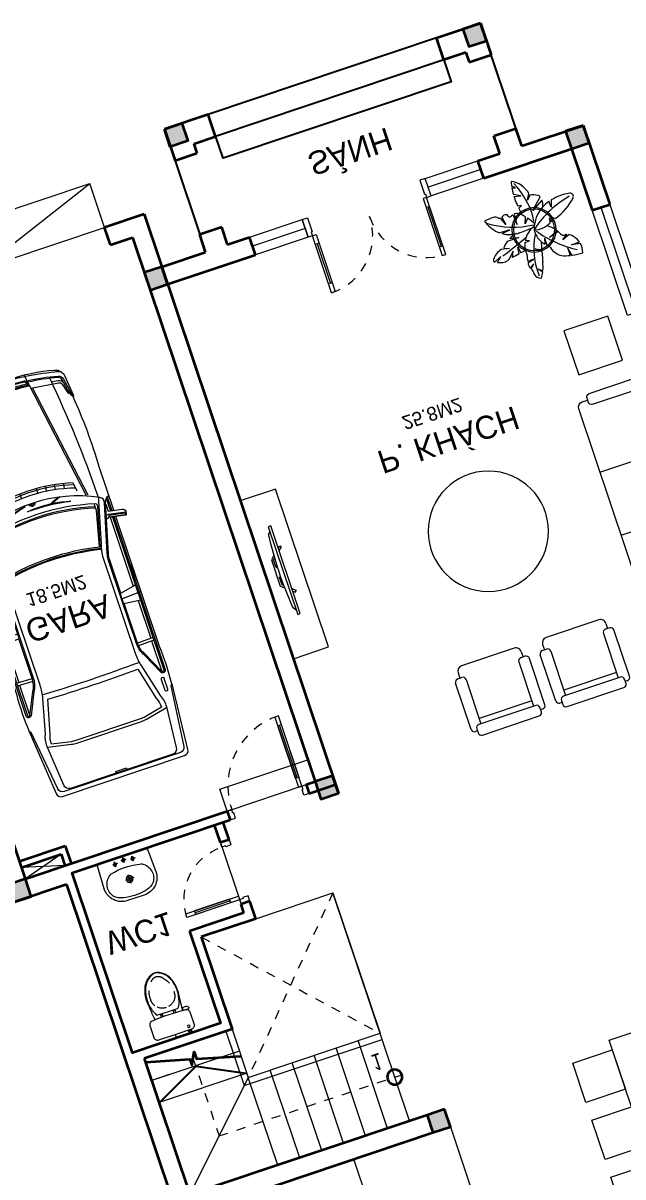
# Model space of a CAD drawing. Header units: metres. Extents: x 568336 to 569219, y 2065964 to 2066430.
# Drawn here: x 568651.48 to 568657.95, y 2066174.17 to 2066186.63 of the extents above; entities that cross this region are included whole.
import ezdxf

# ---------------------------------------------------------------- set-up
doc = ezdxf.new("R2010")
doc.units = ezdxf.units.M
for name, pattern in [('DASHED', [0.75, 0.5, -0.25]), ('HIDDEN', [0.375, 0.25, -0.125]), ('HIDDEN2', [0.1875, 0.125, -0.0625]), ('xref-thap C (mb tang 32-2)$0$HIDDEN', [0.375, 0.25, -0.125]), ('Xref-VCMT-BT3 - tuong bao$0$HIDDEN', [0.375, 0.25, -0.125])]:
    doc.linetypes.add(name, pattern=pattern)
doc.layers.get('0').update_dxf_attribs({"linetype": 'CONTINUOUS'})
for name, color, linetype, lineweight in [('-CONCRETE', 1, 'CONTINUOUS', 35), ('-DOOR', 137, 'CONTINUOUS', 9), ('-FURNITURE', 46, 'CONTINUOUS', 9), ('-HIDE', 3, 'HIDDEN', 13), ('-KH', 143, 'CONTINUOUS', 13), ('-LINE1', 7, 'CONTINUOUS', 18), ('-TEXT', 7, 'CONTINUOUS', 15), ('-WALL', 4, 'CONTINUOUS', 35), ('A-Cay', 75, 'CONTINUOUS', 5), ('Bighome_khuat', 251, 'DASHED', 5), ('TEXT25', 2, 'CONTINUOUS', 13)]:
    doc.layers.add(name, color=color, linetype=linetype, lineweight=lineweight)
doc.layers.add('SOLO', color=7, linetype='CONTINUOUS')
doc.styles.add('1', font='arial.ttf')
doc.styles.add('T1', font='', dxfattribs={"height": 200})
doc.styles.get('T1').set_extended_font_data('VNgeometric Light')

# ---------------------------------------------------------------- blocks, each defined once
blk = doc.blocks.new('A$C6CE07C06')
for p, q in [((1925, 1839), (1915, 1601)), ((2811, 1945), (2844, 1766)), ((2816, 1953), (2822, 1954)), ((2828, 1949), (2860, 1769)), ((2900, 1839), (3433, 1839)), ((1355, 1774), (989, 1774)), ((1356, 1801), (1350, 1615)), ((1387, 1801), (1382, 1615)), ((1842, 1774), (1387, 1774)), ((1857, 1615), (1840, 1801)), ((1980, 1615), (2018, 1801)), ((2839, 1774), (2013, 1774)), ((2856, 1761), (2853, 1760)), ((3068, 1815), (2905, 1815)), ((3055, 1801), (2907, 1801)), ((2996, 1774), (2912, 1774)), ((3245, 1511), (3341, 1500)), ((3370, 1393), (3312, 1380)), ((3391, 1290), (3332, 1281)), ((3406, 1186), (3347, 1180)), ((3414, 1081), (3355, 1079)), ((3414, 884), (3355, 886)), ((3391, 675), (3332, 685)), ((3406, 779), (3347, 785)), ((3370, 572), (3312, 585)), ((3341, 465), (3245, 454)), ((1356, 164), (1350, 350)), ((1387, 164), (1382, 351)), ((1857, 351), (1840, 164)), ((1925, 127), (1915, 364)), ((1980, 351), (2018, 164)), ((1355, 191), (989, 191)), ((1842, 191), (1387, 191)), ((2839, 191), (2013, 191)), ((2811, 20), (2844, 199)), ((2828, 16), (2860, 196)), ((3068, 150), (2905, 150)), ((3055, 164), (2907, 164)), ((2996, 191), (2912, 191)), ((2816, 12), (2822, 11)), ((2901, 127), (3422, 127))]:
    blk.add_line(p, q)
for points in [[(48, 285), (48, 1680, -0.373826), (99, 1739), (803, 1820), (820, 1839), (54, 1773, 0.383818), (0, 1713), (0, 252, 0.383818), (54, 192), (820, 126), (803, 145), (99, 226, -0.373826)], [(2557, 404), (3001, 284, 0.388671), (3036, 301, 0.143383), (3036, 1665, 0.390953), (3001, 1682), (2557, 1559, -0.106047)], [(4564, 983, 0.027521), (4546, 1368, -0.543027), (4554, 1373), (4603, 1360, -0.308444), (4617, 1345, -0.028524), (4637, 983, -0.028524), (4617, 620, -0.308444), (4603, 605), (4554, 592, -0.543027), (4546, 597, 0.027521)], [(4501, 981, 0.027754), (4500, 1005, 0.037978), (4497, 1021, 0.078467), (4490, 1036, 0.253942), (4486, 1038, 0.253942), (4481, 1036, 0.078467), (4475, 1021, 0.037978), (4472, 1005, 0.027754), (4470, 981, 0.027754), (4472, 958, 0.037978), (4475, 941, 0.078467), (4481, 927, 0.253942), (4486, 924, 0.253942), (4490, 927, 0.078467), (4497, 941, 0.037978), (4500, 958, 0.027754)], [(906, 228), (776, 228, 0.414214), (764, 215), (764, 203, 0.414214), (776, 190), (906, 190, 0.414214), (919, 203), (919, 215, 0.414214)]]:
    blk.add_lwpolyline(points, format="xyb", close=True)
for points in [[(817, 1835, -0.039974), (1255, 1839), (2827, 1839)], [(2834, 1801), (999, 1801, 0.768317), (992, 1772), (1240, 1655, 0.14228), (1371, 1613), (1857, 1615), (1865, 1608), (1971, 1608), (1980, 1615), (2389, 1615, 0.077278), (2451, 1624), (3023, 1782, 0.231129), (3080, 1839)], [(2912, 1774), (2884, 1931, 0.322829), (2849, 1965), (2812, 1959, 0.422531), (2806, 1952), (2842, 1758), (2825, 1723)], [(4553, 340, -0.027873), (3110, 247, -0.059366), (3058, 256), (2582, 386, 0.079464), (2446, 413), (1281, 413, 0.06068), (1127, 394), (736, 296, -0.120949), (592, 270), (116, 311, -0.39497), (59, 371), (59, 1600, -0.404135), (117, 1660), (602, 1699, -0.112937), (736, 1673), (1127, 1571, 0.06068), (1281, 1553), (2446, 1553, 0.070217), (2582, 1578), (3058, 1711, -0.044809), (3109, 1718, -0.02806), (4553, 1625)], [(2832, 150), (1846, 150), (999, 150, -0.758852), (984, 205), (1232, 321, -0.14996), (1372, 364), (1915, 364), (2389, 364, -0.077307), (2455, 354), (3016, 199, 0.360394), (3088, 230, 0.242572), (3089, 1735, 0.360655), (3017, 1766), (2455, 1611, -0.077307), (2389, 1601), (1915, 1601), (1372, 1601, -0.137614), (1232, 1645), (984, 1761, -0.758852), (999, 1815), (1846, 1815), (2832, 1815)], [(4578, 1777, -0.06824), (4603, 1702, -0.051611), (4688, 983), (4688, 1178, 0.069896), (4626, 1707, 0.32103), (4523, 1797), (4292, 1820, 0.311578), (4273, 1810, 0.311578)], [(4609, 1370, 0.043765), (4549, 1724, 0.303464), (4496, 1773), (4373, 1795, 0.018633), (4273, 1810, 0.083909), (4370, 1778), (4493, 1756, -0.304556), (4533, 1720, -0.038587), (4593, 1374)], [(4517, 1385), (4476, 1703, 0.304567), (4446, 1739), (4333, 1770, -0.23887), (4324, 1778), (4320, 1790)], [(4512, 1628), (4500, 1706, 0.304567), (4453, 1762), (4438, 1766)], [(585, 1698), (531, 1430, 0.050349), (524, 1369), (524, 593, 0.051729), (531, 530), (585, 271)], [(713, 346, -0.11132), (605, 325), (561, 536, -0.051729), (555, 593), (555, 1369, -0.050349), (560, 1424), (605, 1644, -0.111864), (714, 1623), (1102, 1522, 0.016174), (1102, 443), (713, 347)], [(1170, 1557, 0.017383), (1170, 408, -9.34877)], [(2526, 1563, -0.107872), (2527, 402, 0.970081)], [(2537, 1565, -0.107895), (2538, 400, -0.109161)], [(3212, 1273, -0.045041), (3259, 1070, 0.050749), (3081, 1543, -0.062222), (3208, 1285), (3219, 1281), (3256, 1209)], [(3104, 1495, -0.052375), (3205, 1275), (3214, 1272), (3259, 1184)], [(4578, 988, 0.025968), (4561, 1353, -0.502127), (4565, 1357), (4613, 1347)], [(4689, 1226), (4695, 1226, -0.001921), (4700, 983)], [(3197, 762, -0.045041), (3153, 558, 0.050749), (3195, 1062, -0.062222), (3198, 775), (3207, 766), (3242, 679)], [(3239, 660), (3198, 760), (3191, 767, 0.052375), (3195, 1009)], [(4578, 188, 0.06824), (4603, 263, 0.051611), (4688, 983), (4688, 788, -0.069896), (4626, 258, -0.32103), (4523, 168), (4292, 145, -0.311578), (4273, 155, -0.311578)], [(4613, 618), (4565, 608, -0.502127), (4561, 612, 0.02601), (4578, 977, 0.026384)], [(4689, 739), (4695, 739, 0.001921), (4700, 983)], [(4611, 595, -0.046101), (4549, 241, -0.303464), (4496, 192), (4373, 171, -0.018633), (4273, 155, -0.083909), (4370, 187), (4493, 209, 0.304556), (4533, 245, 0.038587), (4593, 591)], [(4517, 580), (4476, 262, -0.304567), (4446, 227), (4333, 195, 0.23887), (4324, 187), (4320, 175)], [(2834, 164), (999, 164, -0.768317), (992, 193), (1240, 310, -0.149181), (1371, 351), (1857, 351), (1865, 357), (1971, 357), (1980, 351), (2389, 351, -0.077278), (2451, 341), (3023, 184, -0.228236), (3080, 127)], [(4512, 337), (4500, 259, -0.304567), (4453, 203), (4438, 199)], [(2912, 191), (2884, 34, -0.322829), (2849, 0), (2812, 6, -0.422531), (2806, 14), (2842, 207), (2825, 242)], [(817, 130, 0.041495), (1267, 127), (2827, 127)]]:
    blk.add_lwpolyline(points, format="xyb")
for points in [[(2072, 1839), (2072, 1815), (2251, 1815), (2251, 1839)], [(2092, 1839), (2092, 1830), (2233, 1830), (2233, 1839)], [(2835, 1963), (2874, 1764), (2872, 1737)], [(2558, 1553), (2959, 1653), (3041, 1653)], [(3153, 1597), (4682, 1360)], [(3157, 1617), (4514, 1407)], [(49, 1051), (76, 1051), (76, 920), (49, 920)], [(3153, 368), (4682, 605)], [(3157, 348), (4514, 558)], [(2558, 412), (2959, 313), (3041, 313)], [(2072, 127), (2072, 150), (2251, 150), (2251, 127)], [(2092, 127), (2092, 135), (2233, 135), (2233, 127)], [(2835, 2), (2874, 201), (2872, 228)]]:
    blk.add_lwpolyline(points)
blk.add_lwpolyline([(4637, 988), (4570, 988), (4570, 977), (4637, 977)], close=True)
blk.add_circle((4502, 982), 17.5)
for centre, radius, start, end in [((2818, 1947), 6.67, 102.2823, 190.4042), ((2821, 1948), 6.67, 10.3268, 82.609), ((3648, -4086), 5929, 83.9529, 92.0822), ((2851, 1767), 6.67, 190.4042, 285.2365), ((2854, 1768), 6.67, 285.2365, 10.3268), ((714, 984), 2372, 343.5716, 16.3779), ((714, 983), 2387, 343.6793, 16.2892), ((1629, 983), 1731, 359.9757, 17.6213), ((1607, 983), 1789, 359.9764, 16.8703), ((1629, 983), 1789, 359.9764, 16.7982), ((1059, 1015), 3532, 359.565, 5.5133), ((1059, 1015), 3560, 359.5684, 5.381), ((4612, 1343), 4.58, 6.5805, 75.1489), ((3280, 983), 40.8, 103.7631, 256.1858), ((3280, 983), 25.6, 111.5508, 248.398), ((1629, 982), 1731, 342.3787, 0.0243), ((1607, 982), 1789, 343.1297, 0.0236), ((1629, 982), 1789, 343.2018, 0.0236), ((1059, 950), 3532, 354.4867, 0.4446), ((1059, 950), 3560, 354.619, 0.4411), ((4612, 622), 4.58, 284.8511, 353.4195), ((2851, 198), 6.67, 74.7635, 169.5958), ((2854, 197), 6.67, 349.6732, 74.7635), ((3653, 6050), 5928, 267.7698, 276.0029), ((2818, 19), 6.67, 169.5958, 257.7177), ((2821, 17), 6.67, 277.391, 349.6732)]:
    blk.add_arc(centre, radius, start, end)
blk = doc.blocks.new('*U221')
for p, q in [((-1310, 550), (-1350, 550)), ((-1330, 100), (-1330, 550)), ((-90, 550), (-50, 550)), ((-70, 100), (-70, 550)), ((-1310, 100), (-1350, 100)), ((-90, 100), (-50, 100))]:
    blk.add_line(p, q)
for points in [[(-1350, 0), (-1310, 0), (-1310, 650), (-1350, 650)], [(-50, 0), (-90, 0), (-90, 650), (-50, 650)], [(-1400, -200), (-1340, -200), (-1340, -40), (-1350, -40), (-1350, 0), (-1400, 0)], [(0, -200), (-60, -200), (-60, -40), (-50, -40), (-50, 0), (0, 0)]]:
    blk.add_lwpolyline(points, close=True)
at = {"linetype": 'HIDDEN', "ltscale": 0.1}
for centre, start, end in [((-1350, 0), 0, 90), ((-50, 0), 90, 180)]:
    blk.add_arc(centre, 650, start, end, dxfattribs=at)
blk = doc.blocks.new('A$Cf08be9d0')
at = {"layer": '-FURNITURE'}
for p, q in [((2280, 780), (120, 780)), ((840, 780), (840, 180)), ((1560, 780), (1560, 180)), ((0, 96), (0, 624)), ((36, 660), (84, 660)), ((60, 720), (60, 660)), ((120, 624), (120, 120)), ((2280, 624), (2280, 120)), ((2364, 660), (2316, 660)), ((2340, 720), (2340, 660)), ((2400, 96), (2400, 624)), ((2280, 180), (120, 180)), ((60, 60), (36, 60)), ((60, 84), (60, 36)), ((2304, 120), (96, 120)), ((96, 0), (2304, 0)), ((2340, 36), (2340, 84)), ((2340, 60), (2364, 60))]:
    blk.add_line(p, q, dxfattribs=at)
for centre, radius, start, end in [((120, 720), 60, 90, 180), ((2280, 720), 60, 0, 90), ((36, 624), 36, 90, 180), ((84, 624), 36, 0, 90), ((2316, 624), 36, 90, 180), ((2364, 624), 36, 0, 90), ((36, 96), 36, 180, 270), ((96, 84), 36, 90, 180), ((96, 36), 36, 180, 270), ((2304, 84), 36, 0, 90), ((2304, 36), 36, 270, 0), ((2364, 96), 36, 270, 0)]:
    blk.add_arc(centre, radius, start, end, dxfattribs=at)
blk = doc.blocks.new('A$Ce56c61a3')
at = {"layer": '-FURNITURE'}
for p, q in [((84, 780), (36, 780)), ((60, 780), (60, 804)), ((96, 840), (624, 840)), ((660, 804), (660, 756)), ((720, 780), (660, 780)), ((0, 744), (0, 96)), ((120, 96), (120, 744)), ((624, 720), (120, 720)), ((180, 120), (180, 720)), ((780, 120), (780, 720)), ((36, 60), (84, 60)), ((60, 60), (60, 36)), ((96, 0), (624, 0)), ((624, 120), (120, 120)), ((660, 36), (660, 84)), ((720, 60), (660, 60))]:
    blk.add_line(p, q, dxfattribs=at)
for centre, radius, start, end in [((36, 744), 36, 90, 180), ((96, 804), 36, 90, 180), ((84, 744), 36, 0, 90), ((624, 804), 36, 0, 90), ((624, 756), 36, 270, 0), ((720, 720), 60, 0, 90), ((36, 96), 36, 180, 270), ((96, 36), 36, 180, 270), ((84, 96), 36, 270, 0), ((624, 84), 36, 0, 90), ((624, 36), 36, 270, 0), ((720, 120), 60, 270, 0)]:
    blk.add_arc(centre, radius, start, end, dxfattribs=at)
blk = doc.blocks.new('*U95')
at = {"color": 251}
blk.add_line((-70, 100), (-70, 500), dxfattribs=at)
for points in [[(-50, 0), (-50, 600), (-90, 600), (-90, 0)], [(-50, 100), (-90, 100), (-90, 500), (-50, 500)], [(-700, -100), (-640, -100), (-640, -40), (-650, -40), (-650, 0), (-700, 0)], [(0, -100), (-60, -100), (-60, -40), (-50, -40), (-50, 0), (0, 0)]]:
    blk.add_lwpolyline(points, close=True)
at = {"layer": 'Bighome_khuat', "linetype": 'Xref-VCMT-BT3 - tuong bao$0$HIDDEN'}
blk.add_arc((-50, 0), 600, 90, 180, dxfattribs=at)
blk = doc.blocks.new('*U96')
at = {"color": 251}
blk.add_line((-70, 100), (-70, 700), dxfattribs=at)
for points in [[(-50, 0), (-50, 800), (-90, 800), (-90, 0)], [(-50, 100), (-90, 100), (-90, 700), (-50, 700)], [(-900, -100), (-840, -100), (-840, -40), (-850, -40), (-850, 0), (-900, 0)], [(0, -100), (-60, -100), (-60, -40), (-50, -40), (-50, 0), (0, 0)]]:
    blk.add_lwpolyline(points, close=True)
at = {"layer": 'Bighome_khuat', "linetype": 'Xref-VCMT-BT3 - tuong bao$0$HIDDEN'}
blk.add_arc((-50, 0), 800, 90, 180, dxfattribs=at)
blk = doc.blocks.new('A$C5C575821')
at = {"layer": '-CONCRETE'}
h = blk.add_hatch(color=256, dxfattribs=at)
h.dxf.hatch_style = 1
h.paths.add_polyline_path([(0, 200), (0, 0), (200, 0), (200, 200)])
blk.add_lwpolyline([(0, 0), (200, 0), (200, 200), (0, 200)], close=True, dxfattribs=at)
blk = doc.blocks.new('XR.MB.LM123$0$tvi 1')
blk.add_lwpolyline([(29, 0), (29, -1000), (0, -1000), (0, 0)], close=True)
for points in [[(29, -50), (52, -81)], [(-24, -236), (-39, -252)], [(0, -256), (-24, -236)], [(0, -285), (-39, -252)], [(70, -315), (111, -350), (111, -650), (70, -685)], [(89, -446), (89, -360), (71, -345)], [(89, -446), (73, -446)], [(89, -554), (89, -640), (71, -655)], [(89, -554), (73, -554)], [(0, -715), (-39, -748)], [(0, -744), (-24, -764)], [(-24, -764), (-39, -748)], [(29, -950), (52, -919)]]:
    blk.add_lwpolyline(points)
blk.add_arc((-4025, -500), 4099, 354.1311, 5.8689)
blk = doc.blocks.new('LUOI M1')
at = {"layer": '-WALL'}
for p in [(4600, 9400), (4600, 5600), (8100, 5600), (-200, -200), (4600, -200)]:
    blk.add_blockref('A$C5C575821', p, dxfattribs=at)
blk = doc.blocks.new('A$C8aa8c7e6')
at = {"layer": '-FURNITURE'}
for points in [[(542, 1350), (92, 1350), (92, 1800), (542, 1800), (542, 1350)], [(1192, 1350), (742, 1350), (742, 1800), (1192, 1800), (1192, 1350)], [(1842, 1350), (1392, 1350), (1392, 1800), (1842, 1800), (1842, 1350)], [(2492, 1350), (2042, 1350), (2042, 1800), (2492, 1800), (2492, 1350)], [(2600, 1350), (0, 1350), (0, 450), (2600, 450), (2600, 1350)], [(542, 450), (92, 450), (92, 0), (542, 0), (542, 450)], [(1192, 450), (742, 450), (742, 0), (1192, 0), (1192, 450)], [(1842, 450), (1392, 450), (1392, 0), (1842, 0), (1842, 450)], [(2492, 450), (2042, 450), (2042, 0), (2492, 0), (2492, 450)]]:
    blk.add_lwpolyline(points, dxfattribs=at)
blk = doc.blocks.new('mb-cay16')
for p, q in [((131, 565), (69, 607)), ((79, 629), (131, 565)), ((-612, 395), (-475, 368)), ((-475, 368), (-605, 366)), ((-433, 528), (-402, 389)), ((-402, 389), (-403, 519)), ((247, 422), (149, 395)), ((149, 395), (242, 402)), ((231, 524), (166, 464)), ((166, 464), (244, 504)), ((-490, 209), (-374, 255)), ((-374, 255), (-461, 192)), ((-113, 139), (-112, 254)), ((-113, 139), (-91, 231)), ((76, 249), (-23, 300)), ((-12, 331), (76, 249)), ((323, 141), (303, 240)), ((334, 245), (323, 141)), ((409, 179), (522, 284)), ((448, 268), (409, 179)), ((693, 264), (615, 197)), ((615, 197), (723, 244)), ((-346, 111), (-191, 154)), ((-191, 154), (-338, 93)), ((195, 106), (117, 106)), ((117, 106), (180, 78)), ((260, 6), (450, 8)), ((395, -26), (260, 6)), ((532, 87), (448, 120)), ((448, 120), (574, 92)), ((-312, -137), (-374, -96)), ((-312, -77), (-291, -67)), ((-312, -142), (-312, -77)), ((-291, -67), (-286, -129)), ((-286, -129), (-267, -55)), ((36, -233), (100, -165)), ((100, -165), (61, -263)), ((485, -134), (354, -151)), ((354, -151), (513, -157)), ((-400, -385), (-364, -279)), ((-364, -279), (-356, -378)), ((-262, -431), (-77, -321)), ((-77, -321), (-253, -484)), ((218, -196), (205, -361)), ((237, -357), (218, -196)), ((410, -375), (385, -251)), ((385, -251), (430, -368)), ((-111, -563), (-53, -498)), ((-53, -498), (-105, -588)), ((115, -424), (62, -449)), ((62, -449), (119, -456)), ((128, -621), (24, -595)), ((24, -595), (128, -650)), ((120, -758), (65, -741)), ((65, -741), (116, -789))]:
    blk.add_line(p, q)
for centre, radius, start, end in [((-329, 448), 288, 161.2206, 190.4639), ((-592, -284), 825, 78.825, 90.6697), ((-979, 594), 1130, 330.6725, 3.641), ((672, 341), 659, 156.2013, 167.6168), ((672, 341), 659, 146.019, 154.0763), ((103, 601), 111, 7.5431, 78.0474), ((371, 601), 160, 174.7063, 208.789), ((-329, 448), 288, 196.4071, 234.1871), ((-1567, -1154), 1923, 36.7035, 57.4695), ((-592, -284), 825, 67.6949, 76.7945), ((-446, 225), 304, 15.845, 56.6107), ((-1650, 851), 1718, 342.73, 347.6168), ((932, 225), 712, 165.6239, 173.8497), ((129, 455), 123, 344.0084, 22.936), ((932, 225), 712, 164.0084, 164.1101), ((-428, 307), 116, 233.2325, 237.5887), ((-428, 307), 116, 255.929, 267.091), ((-423, 137), 55.6, 24.2055, 101.4054), ((-65, 333), 91.7, 195.845, 230.5606), ((-339, 0), 339, 47.9514, 50.5606), ((-339, 0), 339, 354.6008, 42.9255), ((1597, -159), 1682, 164.075, 168.4284), ((1597, -159), 1682, 162.73, 163.0792), ((2154, -4834), 5268, 107.3413, 112.3058), ((-120, 252), 347, 335.1428, 8.1671), ((-317, 3808), 3622, 278.6352, 279.8665), ((-317, 3808), 3622, 280.3581, 282.1977), ((-317, 3808), 3622, 283.398, 283.5483), ((583, 70), 223, 60.4468, 103.5483), ((501, 377), 294, 284.4707, 323.1477), ((710, 220), 32.6, 323.1477, 55.438), ((21, 337), 432, 204.2055, 211.5513), ((21, 337), 432, 213.4357, 237.8387), ((-120, 252), 347, 286.6838, 329.891), ((222, 322), 389, 305.9962, 321.846), ((-116, -923), 867, 107.2231, 135.0207), ((-1002, 1224), 1607, 281.5143, 307.8151), ((-514, 139), 540, 287.0409, 341.5638), ((-107, -353), 338, 71.7274, 118.1939), ((1131, -297), 1182, 173.2497, 205.5927), ((808, 380), 986, 210.5659, 218.4214), ((-127, -1432), 1327, 53.4555, 85.594), ((376, -5410), 5352, 91.6804, 93.9771), ((233, -520), 459, 57.0713, 91.6804), ((222, 322), 389, 277.7731, 296.4251), ((233, -520), 459, 17.5149, 52.2403), ((-695, -345), 48.9, 135.0207, 258.407), ((-28, -420), 234, 157.0771, 182.7473), ((808, 380), 986, 220.6948, 225.7556), ((205, -352), 101, 159.0815, 190.5201), ((205, -239), 122, 225.7556, 269.9757), ((205, -239), 122, 285.2069, 289.7369), ((544, -1184), 882, 107.1013, 109.7369), ((290, -359), 18.4, 357.8128, 107.1013), ((-570, 293), 699, 259.5557, 284.077), ((-197, -468), 57.9, 196.0589, 237.7317), ((-28, -420), 234, 195.99, 196.0589), ((-51, -236), 332, 237.7317, 259.8031), ((-1182, -610), 1311, 8.17, 10.5201), ((-1182, -610), 1311, 1.7556, 6.7346), ((341, -361), 32.2, 177.8128, 248.0461), ((357, -321), 74.9, 248.0461, 310.8614), ((432, -409), 40.5, 122.9882, 130.8614), ((432, -409), 40.5, 45.3238, 92.9093), ((541, -299), 114, 225.3238, 268.3174), ((560, 349), 762, 268.3174, 278.1257), ((666, -393), 12.2, 278.1257, 73.0687), ((272, -512), 385, 191.4146, 242.8877), ((-875, -604), 1004, 351.2018, 357.3602), ((-875, -604), 1004, 358.99, 1.9297), ((-875, -604), 1004, 345.5239, 349.5865)]:
    blk.add_arc(centre, radius, start, end)
blk = doc.blocks.new('A$Ca51cd422')
for p, q in [((167, 414), (224, 414)), ((195, 383), (195, 443)), ((267, 429), (324, 429)), ((295, 398), (295, 458)), ((367, 414), (424, 414)), ((395, 383), (395, 443)), ((295, 165), (295, 264)), ((249, 215), (342, 215))]:
    blk.add_line(p, q)
for points in [[(0, 200, 0.414214), (200, 0), (390, 0, 0.414214), (590, 200), (581, 446, 0.409799), (551, 475), (39, 475, 0.403607), (9, 446)], [(177, 40, 0.090773), (424, 43, 0.149887), (521, 96, 0.430722), (482, 321, 0.080637), (470, 327, 0.127732), (125, 329, 0.074208), (114, 325, 0.443092), (69, 96, 0.13364), (154, 46, 0.033617)]]:
    blk.add_lwpolyline(points, format="xyb", close=True)
for centre, radius in [((195, 414), 17.5), ((295, 429), 17.5), ((395, 414), 17.5), ((295, 215), 37.5), ((295, 215), 22.5), ((295, 215), 22.5)]:
    blk.add_circle(centre, radius)
blk = doc.blocks.new('A$C18091ED7')
for p, q in [((0, -42), (0, 0)), ((146, -27), (179, -27)), ((146, -27), (146, -30)), ((146, -30), (166, -30)), ((153, -37), (146, -30)), ((152, 0), (152, -27)), ((152, 0), (179, 0)), ((153, -37), (166, -37)), ((153, -40), (153, -37)), ((153, -40), (178, -40)), ((153, -40), (178, -40)), ((153, -40), (153, -42)), ((185, -30), (166, -30)), ((178, -37), (166, -37)), ((185, -30), (178, -37)), ((178, -37), (178, -40)), ((178, -40), (178, -42)), ((179, 0), (179, -27)), ((179, -27), (185, -27)), ((185, -27), (185, -30)), ((-83, -267), (-83, -300)), ((-83, -278), (-83, -288)), ((-61, -290), (-83, -290)), ((-63, -265), (-81, -265)), ((-61, -267), (-61, -300)), ((61, -267), (61, -300)), ((61, -290), (83, -290)), ((63, -265), (81, -265)), ((83, -267), (83, -300)), ((83, -278), (83, -288)), ((165, -262), (165, -290)), ((168, -260), (228, -260)), ((168, -292), (207, -292)), ((231, -274), (231, -262))]:
    blk.add_line(p, q)
for points in [[(230, -219, -0.137407), (225, -235), (222, -241, -0.236081), (198, -255, -0.051961), (-198, -255, -0.236081), (-222, -241), (-225, -235, -0.137407), (-230, -219), (-230, -72, -0.198912), (-226, -63), (-209, -46, -0.198912), (-200, -42), (0, -42), (200, -42, -0.198912), (209, -46), (226, -63, -0.198912), (230, -72)], [(144, -619, -0.212405), (26, -734, -0.027685), (-1, -739, -0.022279), (-26, -734, -0.212405), (-144, -619, -0.142796), (-167, -428, -0.093005), (-128, -309, -0.256439), (-111, -300), (0, -300), (111, -300, -0.256439), (128, -309, -0.093005), (167, -428, -0.142796)]]:
    blk.add_lwpolyline(points, format="xyb", close=True)
at = {"linetype": 'xref-thap C (mb tang 32-2)$0$HIDDEN', "ltscale": 100}
blk.add_lwpolyline([(61, -669, -0.199031), (0, -699, -0.199031), (-61, -669, -0.218924), (-132, -478, -0.153791), (-112, -404, -0.236701), (0, -348, -0.236701), (112, -404, -0.153791), (132, -478, -0.218924)], format="xyb", close=True, dxfattribs=at)
blk.add_circle((166, -78), 13.9)
for centre, radius, start, end in [((-81, -267), 1.98, 90, 180), ((-63, -267), 1.98, 0, 90), ((63, -267), 1.98, 90, 180), ((81, -267), 1.98, 0, 90), ((168, -262), 2.47, 90, 180), ((168, -290), 2.47, 180, 270), ((207, -277), 15.5, 270, 306.4659), ((168, -225), 80.1, 306.4659, 320.3123), ((228, -274), 2.47, 320.3123, 0)]:
    blk.add_arc(centre, radius, start, end)
for points in [[(-156, -259), (-157, -267), (-164, -328), (-169, -385), (-184, -528), (-136, -679), (-50, -735), (-20, -741), (0, -744)], [(156, -259), (157, -267), (164, -328), (169, -385), (184, -528), (136, -679), (50, -735), (20, -741), (0, -744)]]:
    blk.add_open_spline(points, degree=3, knots=[130.613938, 130.613938, 130.613938, 130.613938, 152.852109, 311.129351, 417.703951, 561.383393, 697.692632, 710.812262, 710.812262, 710.812262, 710.812262])
blk = doc.blocks.new('BT1-T1')
at = {"layer": '-DOOR'}
for points in [[(198008, 38701), (198008, 39401)], [(198187, 38401), (199087, 38401)], [(198187, 38401), (198187, 38151), (199187, 38151)], [(204087, 33501), (204087, 34701)], [(200987, 32701), (200387, 32701)], [(202987, 32701), (202387, 32701)]]:
    blk.add_lwpolyline(points, dxfattribs=at)
for points in [[(204187, 34701), (203987, 34701), (203987, 33501), (204187, 33501)], [(200987, 32801), (200387, 32801), (200387, 32601), (200987, 32601)], [(202987, 32801), (202387, 32801), (202387, 32601), (202987, 32601)]]:
    blk.add_lwpolyline(points, close=True, dxfattribs=at)
at = {"layer": '-FURNITURE'}
for p, q in [((198287, 44701), (198287, 42401)), ((199387, 42401), (199387, 44701))]:
    blk.add_line(p, q, dxfattribs=at)
for points in [[(196337, 38271), (195887, 38401)], [(196337, 38401), (195887, 38271)]]:
    blk.add_lwpolyline(points, dxfattribs=at)
for points in [[(199787, 35268), (199387, 35268), (199387, 37068), (199787, 37068)], [(203784, 35140), (203784, 34640), (203284, 34640), (203284, 35140)]]:
    blk.add_lwpolyline(points, close=True, dxfattribs=at)
blk.add_circle((201821, 36432), 650, dxfattribs=at)
at = {"layer": '-HIDE', "ltscale": 10}
for points in [[(198987, 39601), (197487, 41201)], [(197487, 39601), (198987, 41201)]]:
    blk.add_lwpolyline(points, dxfattribs=at)
at = {"layer": '-KH', "linetype": 'HIDDEN2', "ltscale": 5}
blk.add_lwpolyline([(196987, 40813), (196987, 41701), (199068, 41701)], dxfattribs=at)
at = {"layer": '-LINE1'}
for p, q in [((197487, 42201), (197487, 41201)), ((197737, 42201), (197737, 41201)), ((197987, 42201), (197987, 41201)), ((198237, 42201), (198237, 41201)), ((198487, 42201), (198487, 41201)), ((198737, 42201), (198737, 41201)), ((198987, 42201), (198987, 39601)), ((197417, 40651), (197417, 41271)), ((197417, 41271), (198987, 41271)), ((197487, 40651), (197487, 41201)), ((197487, 41201), (198987, 41201))]:
    blk.add_line(p, q, dxfattribs=at)
for points in [[(197487, 41201), (196487, 42201)], [(197487, 41151), (196487, 41151)], [(198108, 39601), (198987, 39601), (198987, 41201)], [(197487, 40901), (196487, 40901)], [(196686, 40901), (196487, 40901)], [(196137, 32001), (198937, 32001)], [(196137, 32001), (196137, 31501), (197537, 32001), (198937, 31501)], [(198937, 32001), (198937, 31501)], [(196137, 31501), (198937, 31501)]]:
    blk.add_lwpolyline(points, dxfattribs=at)
at = {"layer": '-LINE1', "const_width": 20}
blk.add_lwpolyline([(196487, 41157), (196987, 40907), (197487, 41157)], dxfattribs=at)
at = {"layer": '-WALL'}
for p, q in [((195887, 42401), (199187, 42401)), ((199187, 42201), (199187, 42401)), ((196287, 38601), (196287, 42201)), ((196487, 40651), (196487, 42201)), ((199187, 42201), (196487, 42201)), ((198108, 39601), (197487, 39601)), ((198108, 39601), (198108, 39401)), ((198008, 39501), (197387, 39501)), ((198008, 39501), (198008, 39401)), ((198108, 39401), (198008, 39401)), ((198108, 38701), (198008, 38701)), ((198008, 38701), (198008, 38501)), ((198108, 38701), (198108, 38501)), ((196287, 38601), (195687, 38601)), ((199387, 32001), (199387, 38601)), ((195887, 38401), (198187, 38401)), ((196337, 38271), (196337, 38401)), ((196407, 38201), (196407, 38401)), ((198187, 38401), (198187, 38501)), ((199087, 38401), (199087, 38501)), ((199087, 38501), (199387, 38501)), ((199087, 38401), (199187, 38401)), ((199187, 32201), (199187, 38401)), ((195887, 38271), (196337, 38271)), ((195887, 38201), (196407, 38201)), ((203987, 32801), (203987, 33501)), ((204187, 32601), (204187, 33501)), ((199387, 32801), (200387, 32801)), ((200387, 32801), (200387, 32601)), ((202987, 32801), (203987, 32801)), ((202987, 32801), (202987, 32601)), ((199387, 32601), (199887, 32601)), ((199887, 32601), (199887, 32401)), ((200137, 32601), (200137, 32401)), ((202987, 32601), (203237, 32601)), ((203237, 32601), (203237, 32401)), ((203487, 32601), (204187, 32601)), ((203487, 32601), (203487, 32401)), ((200137, 32401), (199887, 32401)), ((203237, 32401), (203487, 32401)), ((198937, 32201), (199187, 32201)), ((198937, 32201), (198937, 32001)), ((199387, 32001), (198937, 32001)), ((200137, 31561), (199887, 31561)), ((199887, 31201), (199887, 31561)), ((200137, 31451), (200137, 31561)), ((203237, 31561), (203487, 31561)), ((203237, 31451), (203237, 31561)), ((203487, 31201), (203487, 31561)), ((200137, 31451), (200387, 31451)), ((200387, 31451), (200387, 31201)), ((203237, 31451), (202987, 31451)), ((202987, 31451), (202987, 31201)), ((200387, 31201), (199887, 31201)), ((202987, 31201), (203487, 31201))]:
    blk.add_line(p, q, dxfattribs=at)
for points in [[(196487, 40690), (196951, 40815), (196951, 40881), (197019, 40753), (197019, 40833), (197487, 40959)], [(197487, 39601), (197487, 40651), (196487, 40651)], [(197387, 39501), (197387, 40551), (196387, 40551), (196387, 38501), (198187, 38501)], [(195887, 38401), (195887, 37301)], [(203987, 33501), (204187, 33501)], [(200137, 32601), (200387, 32601)]]:
    blk.add_lwpolyline(points, dxfattribs=at)
blk.add_circle((198987, 41701), 80.5, dxfattribs=at)
at = {"layer": 'A-Cay'}
for radius in [240, 223]:
    blk.add_circle((203325, 33502), radius, dxfattribs=at)
at = {"layer": 'SOLO'}
for p, q in [((203487, 32601), (203487, 31451)), ((199887, 31561), (199887, 32401)), ((202987, 31451), (200387, 31451)), ((202987, 31201), (200387, 31201))]:
    blk.add_line(p, q, dxfattribs=at)
blk.add_lwpolyline([(202987, 31201), (202987, 31701), (200387, 31701), (200387, 31201)], dxfattribs=at)
at = {"layer": '-CONCRETE', "xscale": -1}
blk.add_blockref('LUOI M1', (203987, 32801), dxfattribs=at)
at = {"layer": '-DOOR', "rotation": 90.00000000000001}
blk.add_blockref('*U95', (198008, 39401), dxfattribs=at)
at = {"layer": '-DOOR', "xscale": -1, "rotation": 180}
blk.add_blockref('*U96', (199087, 38401), dxfattribs=at)
at = {"layer": '-DOOR', "xscale": -1}
blk.add_blockref('*U221', (200987, 32801), dxfattribs=at)
at = {"layer": '-FURNITURE'}
for name, p, rotation in [('A$C8aa8c7e6', (200857, 44660), 270), ('A$Ca51cd422', (197249, 38976), 180), ('A$Cf08be9d0', (203948, 35369), 90.00000000000001)]:
    blk.add_blockref(name, p, dxfattribs=dict(at, rotation=rotation))
blk.add_blockref('A$C18091ED7', (196887, 40551), dxfattribs=at)
at = {"layer": '-FURNITURE', "xscale": -1, "rotation": 90}
for p in [(201804, 38499), (202768, 38499)]:
    blk.add_blockref('A$Ce56c61a3', p, dxfattribs=at)
at = {"layer": '-FURNITURE', "xscale": -0.9499999999970896, "yscale": 0.9499999999970896, "zscale": 0.9499999999970896, "rotation": 90}
blk.add_blockref('A$C6CE07C06', (198179, 37686), dxfattribs=at)
at = {"layer": '-FURNITURE', "extrusion": (0, 0, -1), "xscale": -1, "rotation": 180.0036897224084}
blk.add_blockref('XR.MB.LM123$0$tvi 1', (-199613, 35629), dxfattribs=at)
at = {"layer": '-WALL'}
blk.add_blockref('A$C5C575821', (199887, 31201), dxfattribs=at)
at = {"layer": '-WALL', "xscale": -1}
blk.add_blockref('A$C5C575821', (203487, 31201), dxfattribs=at)
at = {"layer": 'A-Cay', "xscale": -0.7, "yscale": 0.7, "zscale": 0.7}
blk.add_blockref('mb-cay16', (203324, 33525), dxfattribs=at)
at = {"layer": '-TEXT', "style": '1', "width": 0.75}
blk.add_text('1', height=180, dxfattribs=at).set_placement((198806, 41396))
at = {"layer": '-TEXT', "color": 2}
for s, p in [('WC1', (196495, 39226)), ('GARA', (196748, 35759)), ('P. KHÁCH', (200937, 35235)), ('SẢNH', (201246, 31944))]:
    blk.add_text(s, height=250, dxfattribs=at).set_placement(p)
at = {"layer": 'TEXT25', "style": 'T1'}
for s, p in [('18.5M2', (196859, 35485)), ('25.8M2', (201316, 34961))]:
    blk.add_text(s, height=150, rotation=0, dxfattribs=at).set_placement(p)

msp = doc.modelspace()

# ---------------------------------------------------------------- block references
at = {"layer": '-KH', "xscale": -0.001, "yscale": 0.001, "zscale": 0.001, "rotation": 198.551499804033}
msp.add_blockref('BT1-T1', (568453.576, 2066151.472), dxfattribs=at)

doc.saveas('drawing.dxf')
